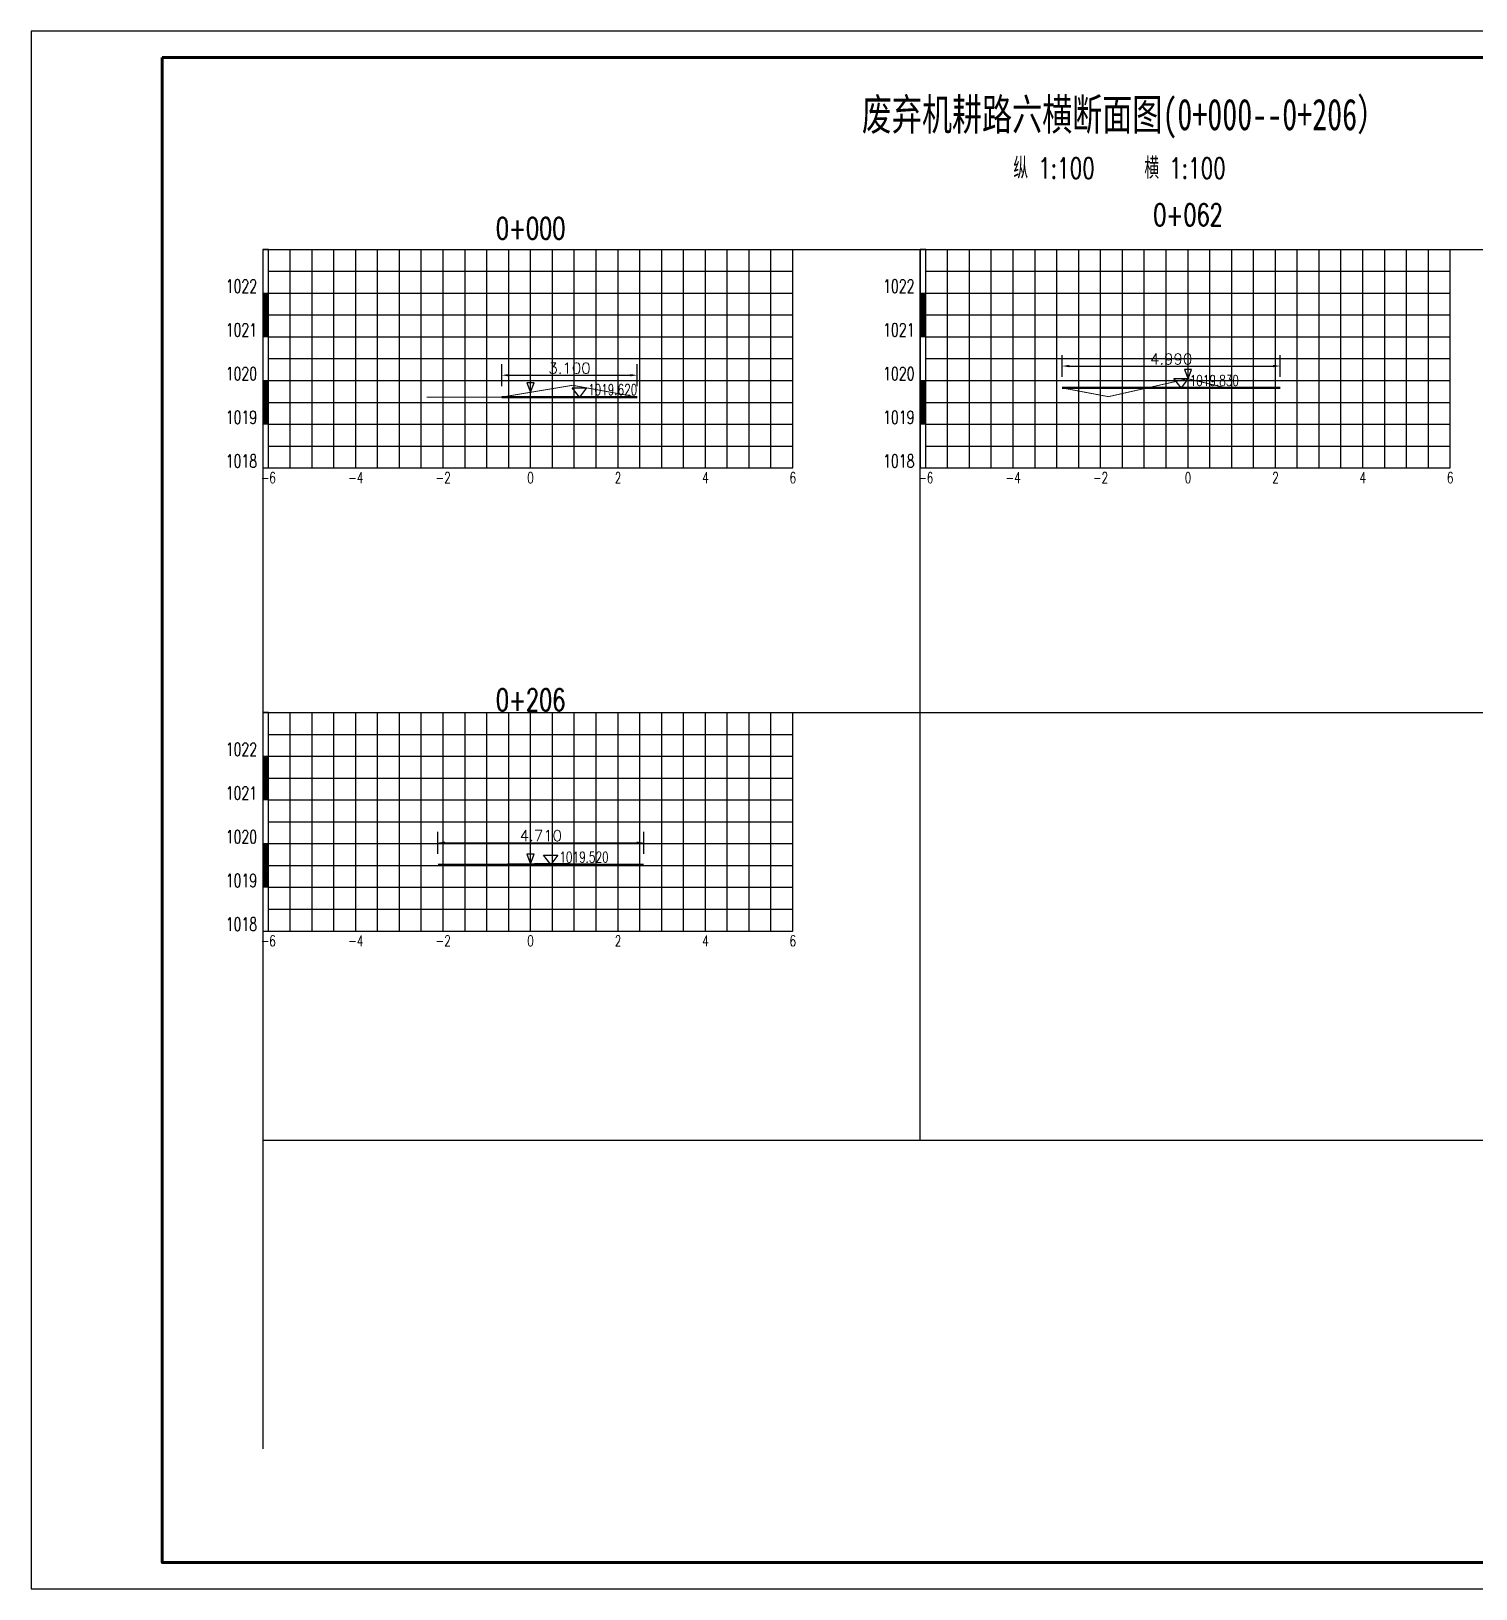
# Model space of a CAD drawing. Extents: x 695776 to 1250176, y 4443437 to 9025597.
# Drawn here: x 699164 to 732217, y 4482840 to 4518480 of the extents above; entities that cross this region are included whole.
import ezdxf
from ezdxf.enums import TextEntityAlignment as Align

# ---------------------------------------------------------------- set-up
doc = ezdxf.new("R2010")
doc.units = 0
doc.header["$LTSCALE"] = 0.5
doc.header["$PDSIZE"] = 0.2
doc.linetypes.add('ACAD_ISO07W100', pattern=[3.5, 0.5, -3])
doc.linetypes.add('CENTER2', pattern=[28.575, 19.05, -3.175, 3.175, -3.175])
doc.layers.get('0').update_dxf_attribs({"linetype": 'CONTINUOUS'})
doc.layers.get('Defpoints').update_dxf_attribs({"linetype": 'CONTINUOUS'})
for name, color, linetype in [('KEDU', 7, 'CONTINUOUS'), ('MIGE', 4, 'ACAD_ISO07W100'), ('MIGE1', 11, 'CONTINUOUS'), ('SANJIAO', 212, 'CONTINUOUS'), ('SHEJI', 1, 'CONTINUOUS'), ('YUANSHI', 2, 'CONTINUOUS'), ('YUANSHI1', 73, 'CONTINUOUS'), ('ZHOUXIAN', 20, 'CENTER2'), ('图框', 7, 'CONTINUOUS'), ('辅助线', 3, 'CONTINUOUS')]:
    doc.layers.add(name, color=color, linetype=linetype)
doc.styles.get("Standard").update_dxf_attribs({"font": 'rs.shx', "bigfont": 'hztxt.shx'})
doc.styles.add('仿宋', font='仿宋_GB2312.ttf', dxfattribs={"width": 0.7})
doc.dimstyles.get("Standard").update_dxf_attribs({"dimtxt": 0.18, "dimasz": 0.18, "dimexe": 0.18, "dimexo": 0.0625, "dimgap": 0.09, "dimtad": 0, "dimtih": 1, "dimtoh": 1, "dimdec": 4, "dimzin": 0, "dimdsep": 46, "dimtxsty": 'Standard', "dimcen": 0.09, "dimadec": 0, "dimazin": 0, "dimtfac": 1, "dimtdec": 4, "dimtofl": 0, "dimtmove": 0, "dimatfit": 3, "dimfxl": 0, "dimtolj": 1, "dimtzin": 0, "dimarcsym": 0})

# ---------------------------------------------------------------- blocks, each defined once
blk = doc.blocks.new('zhunghao')
blk.add_lwpolyline([(0, 0), (0.33, 0.86), (-0.33, 0.86), (0, 0)])
blk = doc.blocks.new('ele_sym08')
blk.add_line((0, 0), (5.6, 0))
blk.add_lwpolyline([(0.9, 0), (0.25, 0.86), (1.55, 0.86), (0.9, 0)])
at = {"width": 0.7}
blk.add_attdef('ELEVAT', (1.7, 0.18), '', height=1, dxfattribs=at)
blk = doc.blocks.new('*D763')
at = {"color": 0, "lineweight": -2}
for p, q in [((709931, 4510358), (709931, 4510858)), ((710094, 4510608), (712869, 4510608)), ((713031, 4510358), (713031, 4510858))]:
    blk.add_line(p, q, dxfattribs=at)
at = {"color": 0}
for points in [[(710094, 4510635), (710094, 4510581), (709931, 4510608)], [(712869, 4510635), (712869, 4510581), (713031, 4510608)]]:
    blk.add_solid(points, dxfattribs=at)
at = {"layer": 'Defpoints', "color": 0}
for p in [(713031, 4510608), (709931, 4510108), (713031, 4510108)]:
    blk.add_point(p, dxfattribs=at)
at = {"color": 0, "insert": (711481, 4510770), "char_height": 250, "attachment_point": 5}
blk.add_mtext('\\A1;3.100', dxfattribs=at)
blk = doc.blocks.new('bc1_100')
blk.add_lwpolyline([(0.064, 1), (-0.063, 1), (-0.063, 0), (0.064, 0)], close=True)
at = {"width": 0.7}
blk.add_attdef('BC', text='', height=0.3, dxfattribs=at).set_placement((-0.193, 0.007), align=Align.RIGHT)
blk = doc.blocks.new('bc0_100')
for p, q in [((-0.063, 1), (-0.063, 0)), ((0.063, 0), (0.063, 1))]:
    blk.add_line(p, q)
at = {"const_width": 0.126}
blk.add_lwpolyline([(0, 1), (0, 0)], dxfattribs=at)
at = {"width": 0.7}
blk.add_attdef('BC', text='', height=0.3, dxfattribs=at).set_placement((-0.193, 0.007), align=Align.RIGHT)
blk = doc.blocks.new('*D760')
at = {"color": 0, "lineweight": -2}
for p, q in [((722751, 4510568), (722751, 4511068)), ((727741, 4510568), (727741, 4511068)), ((722914, 4510818), (727579, 4510818))]:
    blk.add_line(p, q, dxfattribs=at)
at = {"color": 0}
for points in [[(722914, 4510845), (722914, 4510791), (722751, 4510818)], [(727579, 4510845), (727579, 4510791), (727741, 4510818)]]:
    blk.add_solid(points, dxfattribs=at)
at = {"layer": 'Defpoints', "color": 0}
for p in [(727741, 4510818), (722751, 4510318), (727741, 4510318)]:
    blk.add_point(p, dxfattribs=at)
at = {"color": 0, "insert": (725246, 4510980), "char_height": 250, "attachment_point": 5}
blk.add_mtext('\\A1;4.990', dxfattribs=at)
blk = doc.blocks.new('*D762')
at = {"color": 0, "lineweight": -2}
for p, q in [((708471, 4499661), (708471, 4500161)), ((708634, 4499911), (713019, 4499911)), ((713181, 4499661), (713181, 4500161))]:
    blk.add_line(p, q, dxfattribs=at)
at = {"color": 0}
for points in [[(708634, 4499938), (708634, 4499884), (708471, 4499911)], [(713019, 4499938), (713019, 4499884), (713181, 4499911)]]:
    blk.add_solid(points, dxfattribs=at)
at = {"layer": 'Defpoints', "color": 0}
for p in [(713181, 4499911), (708471, 4499411), (713181, 4499411)]:
    blk.add_point(p, dxfattribs=at)
at = {"color": 0, "insert": (710826, 4500074), "char_height": 250, "attachment_point": 5}
blk.add_mtext('\\A1;4.710', dxfattribs=at)

msp = doc.modelspace()

# ---------------------------------------------------------------- linework, layer by layer
at = {"layer": 'MIGE', "linetype": 'Continuous'}
for p, q in [((705091.0068, 4508487.6428), (705091.0068, 4513487.6428)), ((706091.0068, 4508487.6428), (706091.0068, 4513487.6428)), ((707091.0068, 4508487.6428), (707091.0068, 4513487.6428)), ((708091.0068, 4508487.6428), (708091.0068, 4513487.6428)), ((709091.0068, 4508487.6428), (709091.0068, 4513487.6428)), ((710091.0068, 4508487.6428), (710091.0068, 4513487.6428)), ((711091.0068, 4508487.6428), (711091.0068, 4513487.6428)), ((712091.0068, 4508487.6428), (712091.0068, 4513487.6428)), ((713091.0068, 4508487.6428), (713091.0068, 4513487.6428)), ((714091.0068, 4508487.6428), (714091.0068, 4513487.6428)), ((715091.0068, 4508487.6428), (715091.0068, 4513487.6428)), ((716091.0068, 4508487.6428), (716091.0068, 4513487.6428)), ((720131.4773, 4508487.6428), (720131.4773, 4513487.6428)), ((721131.4773, 4508487.6428), (721131.4773, 4513487.6428)), ((722131.4773, 4508487.6428), (722131.4773, 4513487.6428)), ((723131.4773, 4508487.6428), (723131.4773, 4513487.6428)), ((724131.4773, 4508487.6428), (724131.4773, 4513487.6428)), ((725131.4773, 4508487.6428), (725131.4773, 4513487.6428)), ((726131.4773, 4508487.6428), (726131.4773, 4513487.6428)), ((727131.4773, 4508487.6428), (727131.4773, 4513487.6428)), ((728131.4773, 4508487.6428), (728131.4773, 4513487.6428)), ((729131.4773, 4508487.6428), (729131.4773, 4513487.6428)), ((730131.4773, 4508487.6428), (730131.4773, 4513487.6428)), ((731131.4773, 4508487.6428), (731131.4773, 4513487.6428)), ((704591.0068, 4512987.6428), (716591.0068, 4512987.6428)), ((719631.4773, 4512987.6428), (731631.4773, 4512987.6428)), ((704591.0068, 4511987.6428), (716591.0068, 4511987.6428)), ((719631.4773, 4511987.6428), (731631.4773, 4511987.6428)), ((704591.0068, 4510987.6428), (716591.0068, 4510987.6428)), ((719631.4773, 4510987.6428), (731631.4773, 4510987.6428)), ((704591.0068, 4509987.6428), (716591.0068, 4509987.6428)), ((719631.4773, 4509987.6428), (731631.4773, 4509987.6428)), ((704591.0068, 4508987.6428), (716591.0068, 4508987.6428)), ((719631.4773, 4508987.6428), (731631.4773, 4508987.6428)), ((705091.0068, 4497891.3781), (705091.0068, 4502891.3781)), ((706091.0068, 4497891.3781), (706091.0068, 4502891.3781)), ((707091.0068, 4497891.3781), (707091.0068, 4502891.3781)), ((708091.0068, 4497891.3781), (708091.0068, 4502891.3781)), ((709091.0068, 4497891.3781), (709091.0068, 4502891.3781)), ((710091.0068, 4497891.3781), (710091.0068, 4502891.3781)), ((711091.0068, 4497891.3781), (711091.0068, 4502891.3781)), ((712091.0068, 4497891.3781), (712091.0068, 4502891.3781)), ((713091.0068, 4497891.3781), (713091.0068, 4502891.3781)), ((714091.0068, 4497891.3781), (714091.0068, 4502891.3781)), ((715091.0068, 4497891.3781), (715091.0068, 4502891.3781)), ((716091.0068, 4497891.3781), (716091.0068, 4502891.3781)), ((704591.0068, 4502391.3781), (716591.0068, 4502391.3781)), ((704591.0068, 4501391.3781), (716591.0068, 4501391.3781)), ((704591.0068, 4500391.3781), (716591.0068, 4500391.3781)), ((704591.0068, 4499391.3781), (716591.0068, 4499391.3781)), ((704591.0068, 4498391.3781), (716591.0068, 4498391.3781))]:
    msp.add_line(p, q, dxfattribs=at)
at = {"layer": 'MIGE1'}
for p, q in [((704591.0068, 4513487.6428), (716591.0068, 4513487.6428)), ((704591.0068, 4508487.6428), (704591.0068, 4513487.6428)), ((705591.0068, 4508487.6428), (705591.0068, 4513487.6428)), ((706591.0068, 4508487.6428), (706591.0068, 4513487.6428)), ((707591.0068, 4508487.6428), (707591.0068, 4513487.6428)), ((708591.0068, 4508487.6428), (708591.0068, 4513487.6428)), ((709591.0068, 4508487.6428), (709591.0068, 4513487.6428)), ((710591.0068, 4508487.6428), (710591.0068, 4513487.6428)), ((711591.0068, 4508487.6428), (711591.0068, 4513487.6428)), ((712591.0068, 4508487.6428), (712591.0068, 4513487.6428)), ((713591.0068, 4508487.6428), (713591.0068, 4513487.6428)), ((714591.0068, 4508487.6428), (714591.0068, 4513487.6428)), ((715591.0068, 4508487.6428), (715591.0068, 4513487.6428)), ((716591.0068, 4508487.6428), (716591.0068, 4513487.6428)), ((719631.4773, 4513487.6428), (731631.4773, 4513487.6428)), ((719631.4773, 4508487.6428), (719631.4773, 4513487.6428)), ((720631.4773, 4508487.6428), (720631.4773, 4513487.6428)), ((721631.4773, 4508487.6428), (721631.4773, 4513487.6428)), ((722631.4773, 4508487.6428), (722631.4773, 4513487.6428)), ((723631.4773, 4508487.6428), (723631.4773, 4513487.6428)), ((724631.4773, 4508487.6428), (724631.4773, 4513487.6428)), ((725631.4773, 4508487.6428), (725631.4773, 4513487.6428)), ((726631.4773, 4508487.6428), (726631.4773, 4513487.6428)), ((727631.4773, 4508487.6428), (727631.4773, 4513487.6428)), ((728631.4773, 4508487.6428), (728631.4773, 4513487.6428)), ((729631.4773, 4508487.6428), (729631.4773, 4513487.6428)), ((730631.4773, 4508487.6428), (730631.4773, 4513487.6428)), ((731631.4773, 4508487.6428), (731631.4773, 4513487.6428)), ((704591.0068, 4512487.6428), (716591.0068, 4512487.6428)), ((719631.4773, 4512487.6428), (731631.4773, 4512487.6428)), ((704591.0068, 4511487.6428), (716591.0068, 4511487.6428)), ((719631.4773, 4511487.6428), (731631.4773, 4511487.6428)), ((704591.0068, 4510487.6428), (716591.0068, 4510487.6428)), ((719631.4773, 4510487.6428), (731631.4773, 4510487.6428)), ((704591.0068, 4509487.6428), (716591.0068, 4509487.6428)), ((719631.4773, 4509487.6428), (731631.4773, 4509487.6428)), ((704591.0068, 4508487.6428), (716591.0068, 4508487.6428)), ((719631.4773, 4508487.6428), (731631.4773, 4508487.6428)), ((704591.0068, 4502891.3781), (716591.0068, 4502891.3781)), ((704591.0068, 4497891.3781), (704591.0068, 4502891.3781)), ((705591.0068, 4497891.3781), (705591.0068, 4502891.3781)), ((706591.0068, 4497891.3781), (706591.0068, 4502891.3781)), ((707591.0068, 4497891.3781), (707591.0068, 4502891.3781)), ((708591.0068, 4497891.3781), (708591.0068, 4502891.3781)), ((709591.0068, 4497891.3781), (709591.0068, 4502891.3781)), ((710591.0068, 4497891.3781), (710591.0068, 4502891.3781)), ((711591.0068, 4497891.3781), (711591.0068, 4502891.3781)), ((712591.0068, 4497891.3781), (712591.0068, 4502891.3781)), ((713591.0068, 4497891.3781), (713591.0068, 4502891.3781)), ((714591.0068, 4497891.3781), (714591.0068, 4502891.3781)), ((715591.0068, 4497891.3781), (715591.0068, 4502891.3781)), ((716591.0068, 4497891.3781), (716591.0068, 4502891.3781)), ((704591.0068, 4501891.3781), (716591.0068, 4501891.3781)), ((704591.0068, 4500891.3781), (716591.0068, 4500891.3781)), ((704591.0068, 4499891.3781), (716591.0068, 4499891.3781)), ((704591.0068, 4498891.3781), (716591.0068, 4498891.3781)), ((704591.0068, 4497891.3781), (716591.0068, 4497891.3781))]:
    msp.add_line(p, q, dxfattribs=at)
at = {"layer": 'SHEJI', "const_width": 50}
for points in [[(722751.4773, 4510317.6428), (724699.2822, 4510317.6428), (725631.4773, 4510317.6428), (727741.4773, 4510317.6428)], [(709931.0068, 4510107.6428), (710591.0068, 4510107.6428), (713031.0068, 4510107.6428)], [(708471.0068, 4499411.3781), (710591.0068, 4499411.3781), (713181.0068, 4499411.3781)]]:
    msp.add_lwpolyline(points, dxfattribs=at)
at = {"layer": 'YUANSHI', "const_width": 20}
for points in [[(709931.0068, 4510107.6428), (710591.0068, 4510217.6428), (711551.0068, 4510377.6428), (713031.0068, 4510107.6428)], [(724699.2822, 4510317.6428), (725631.4773, 4510527.6428), (726421.4773, 4510337.6428), (727741.4773, 4510317.6428)], [(708211.0068, 4510107.6428), (709931.0068, 4510107.6428)], [(708471.0068, 4499411.3781), (710591.0068, 4499431.3781), (710931.0068, 4499441.3781), (713181.0068, 4499411.3781)]]:
    msp.add_lwpolyline(points, dxfattribs=at)
at = {"layer": 'YUANSHI1', "const_width": 20}
msp.add_lwpolyline([(722751.4773, 4510317.6428), (723811.4773, 4510117.6428), (724699.2822, 4510317.6428)], dxfattribs=at)
at = {"layer": 'ZHOUXIAN'}
for p, q in [((725631.4773, 4509617.6428), (725631.4773, 4511027.6428)), ((710591.0068, 4509607.6428), (710591.0068, 4510877.6428)), ((710591.0068, 4498911.3781), (710591.0068, 4499941.3781))]:
    msp.add_line(p, q, dxfattribs=at)
at = {"layer": '图框', "linetype": 'Continuous', "lineweight": -2, "flags": 128}
msp.add_lwpolyline([(699164.3472, 4518480.4581), (699164.3472, 4482840.4581), (749564.3472, 4482840.4581), (749564.3472, 4518480.4581), (699164.3472, 4518480.4581)], dxfattribs=at)
at = {"layer": '图框', "linetype": 'Continuous', "lineweight": 60, "flags": 128}
msp.add_lwpolyline([(702164.3472, 4517880.4581), (748964.3472, 4517880.4581), (748964.3472, 4483440.4581), (702164.3472, 4483440.4581), (702164.3472, 4517880.4581)], dxfattribs=at)
at = {"layer": '辅助线'}
for points in [[(704464.8113, 4513487.6428), (747330.3244, 4513487.6428)], [(704464.8113, 4513487.6428), (704464.8113, 4486044.5699)], [(719505.2818, 4493105.0944), (719505.2818, 4513487.6428)], [(704464.8113, 4502891.3781), (746920.1529, 4502891.3781)], [(704464.8113, 4493105.0944), (746470.1329, 4493105.0944)]]:
    msp.add_lwpolyline(points, dxfattribs=at)

# ---------------------------------------------------------------- block references
at = {"xscale": 250, "yscale": 250, "zscale": 250}
for p, values in [((725246.4773, 4510317.6428), {'ELEVAT': '1019.830'}), ((711481.0068, 4510107.6428), {'ELEVAT': '1019.620'}), ((710826.0068, 4499411.3781), {'ELEVAT': '1019.520'})]:
    msp.add_blockref('ele_sym08', p, dxfattribs=at).add_auto_attribs(values)
at = {"layer": 'KEDU', "xscale": 1000, "yscale": 1000, "zscale": 1000}
for name, p, values in [('bc1_100', (704527.7588, 4512487.6428), {'BC': '1022'}), ('bc1_100', (719568.2293, 4512487.6428), {'BC': '1022'}), ('bc0_100', (704527.7588, 4511487.6428), {'BC': '1021'}), ('bc0_100', (719568.2293, 4511487.6428), {'BC': '1021'}), ('bc1_100', (704527.7588, 4510487.6428), {'BC': '1020'}), ('bc1_100', (719568.2293, 4510487.6428), {'BC': '1020'}), ('bc0_100', (704527.7588, 4509487.6428), {'BC': '1019'}), ('bc0_100', (719568.2293, 4509487.6428), {'BC': '1019'}), ('bc1_100', (704527.7588, 4508487.6428), {'BC': '1018'}), ('bc1_100', (719568.2293, 4508487.6428), {'BC': '1018'}), ('bc1_100', (704527.7588, 4501891.3781), {'BC': '1022'}), ('bc0_100', (704527.7588, 4500891.3781), {'BC': '1021'}), ('bc1_100', (704527.7588, 4499891.3781), {'BC': '1020'}), ('bc0_100', (704527.7588, 4498891.3781), {'BC': '1019'}), ('bc1_100', (704527.7588, 4497891.3781), {'BC': '1018'})]:
    msp.add_blockref(name, p, dxfattribs=at).add_auto_attribs(values)
at = {"layer": 'SANJIAO', "xscale": 250, "yscale": 250, "zscale": 250}
for p in [(725631.4773, 4510527.6428), (710591.0068, 4510217.6428), (710591.0068, 4499431.3781)]:
    msp.add_blockref('zhunghao', p, dxfattribs=at)

# ---------------------------------------------------------------- texts
at = {"width": 0.7}
for s, p in [('0+062', (725631.4773, 4514027.6428)), ('0+000', (710591.0068, 4513717.6428)), ('0+206', (710591.0068, 4502931.3781))]:
    msp.add_text(s, height=500, dxfattribs=at).set_placement(p, align=Align.CENTER)
at = {"layer": 'KEDU', "width": 0.7}
for s, p in [('-6', (704591.0068, 4508137.6428)), ('-4', (706591.0068, 4508137.6428)), ('-2', (708591.0068, 4508137.6428)), ('0', (710591.0068, 4508137.6428)), ('0', (710591.0068, 4508137.6428)), ('2', (712591.0068, 4508137.6428)), ('4', (714591.0068, 4508137.6428)), ('6', (716591.0068, 4508137.6428)), ('-6', (719631.4773, 4508137.6428)), ('-4', (721631.4773, 4508137.6428)), ('-2', (723631.4773, 4508137.6428)), ('0', (725631.4773, 4508137.6428)), ('0', (725631.4773, 4508137.6428)), ('2', (727631.4773, 4508137.6428)), ('4', (729631.4773, 4508137.6428)), ('6', (731631.4773, 4508137.6428)), ('-6', (704591.0068, 4497541.3781)), ('-4', (706591.0068, 4497541.3781)), ('-2', (708591.0068, 4497541.3781)), ('0', (710591.0068, 4497541.3781)), ('0', (710591.0068, 4497541.3781)), ('2', (712591.0068, 4497541.3781)), ('4', (714591.0068, 4497541.3781)), ('6', (716591.0068, 4497541.3781))]:
    msp.add_text(s, height=250, dxfattribs=at).set_placement(p, align=Align.CENTER)
at = {"layer": '图框', "style": '仿宋', "width": 0.7}
msp.add_text('废弃机耕路六横断面图(0+000--0+206）', height=720, dxfattribs=at).set_placement((724179.3198, 4516214.684), align=Align.CENTER)
at = {"layer": '图框', "width": 0.7}
for p in [(724066.0112, 4515105.518), (724066.0138, 4515105.5185)]:
    msp.add_text('纵 1:100    横 1:100', height=480, dxfattribs=at).set_placement(p, align=Align.CENTER)

# ---------------------------------------------------------------- dimensions: what is measured, and where the dimension line sits
for base, p1, p2, picture, middle in [((727741.4773, 4510817.6428), (722751.4773, 4510317.6428), (727741.4773, 4510317.6428), '*D760', (725246.4773, 4510980.1428)), ((713031.0068, 4510607.6428), (709931.0068, 4510107.6428), (713031.0068, 4510107.6428), '*D763', (711481.0068, 4510770.1428)), ((713181.0068, 4499911.3781), (708471.0068, 4499411.3781), (713181.0068, 4499411.3781), '*D762', (710826.0068, 4500073.8781))]:
    dim = msp.add_linear_dim(base=base, p1=p1, p2=p2, dimstyle='Standard', override={"dimtxt": 250, "dimasz": 162.5, "dimexe": 250, "dimexo": 250, "dimgap": 37.5, "dimtad": 1, "dimtih": 0, "dimtoh": 0, "dimdec": 3, "dimlfac": 0.001})
    dim.commit()
    dim.dimension.update_dxf_attribs({"geometry": picture, "text_midpoint": middle})

doc.saveas('drawing.dxf')
